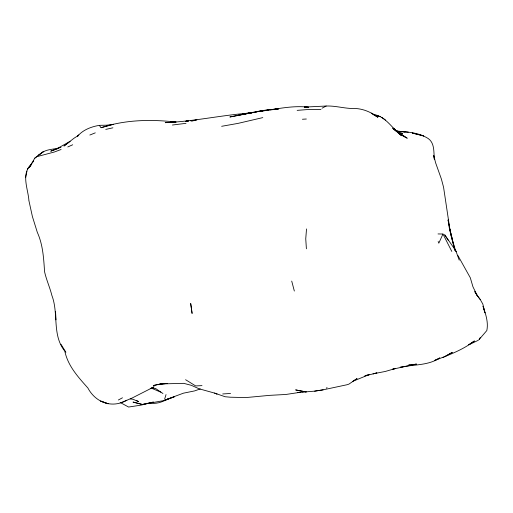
<?xml version="1.0" encoding="UTF-8"?>
<svg xmlns="http://www.w3.org/2000/svg" width="513" height="513" viewBox="0 0 513 513"><rect width="100%" height="100%" fill="white"/><g stroke="black" fill="none" stroke-linecap="round" stroke-linejoin="round"><path stroke-width="0.77" d="M306.517 228.939L305.748 238.801L306.396 248.805M28.901 200.557C28.17 189.162 20.975 174.157 30.87 165.006M25.65 177.427L26.933 171.201M164.66 399.005L166.039 394.574M438.025 233.934L442.963 234.024L438.814 243.188L438.16 241.476M78.771 134.861L77.399 136.484C82.67 129.93 91.199 126.724 99.291 125.358L101.074 127.711C125.185 119.676 150.809 119.24 175.812 122.043L173.522 122.171L175.812 122.043M39.001 154.997L34.781 158.171L29.312 167.469L31.575 164.32M480.226 337.612L479.007 339.651L486.831 330.539C488.549 322.145 485.644 314.123 483.086 306.261M27.394 169.014L33.743 160.986M40.2 154.086C45.74 148.565 54.122 149.822 60.983 147.334M34.781 158.171L43.817 151.367L38.417 155.054M468.76 344.704L474.41 340.946C462.694 350.013 448.529 355.169 434.825 360.363L439.788 357.914C428.701 365.436 414.664 364.499 401.961 366.891M78.47 135.4L74.039 138.215L63.958 146.032L70.14 141.312L56.905 148.751L50.723 151.188L58.726 148.276M169.2 398.255C163.128 401.756 156.292 404.52 149.2 402.929M446.079 355.887L452.325 352.367L443.033 357.58M118.343 400.005L122.479 397.787M322.055 108.185L326.185 106.031C334.79 105.678 343.21 108.172 351.764 108.499C361.261 107.967 370.392 111.565 377.837 117.278L371.624 113.123M326.255 388.097L327.102 387.681M72.699 144.775L67.78 146.962M468.811 344.8L478.379 340.241M28.985 200.981L32.402 216.55L37.321 232.363C42.97 244.804 43.676 258.36 44.573 271.743C46.382 279.848 49.883 287.421 51.884 295.475C58.841 313.61 51.832 335.027 64.805 351.136C67.896 365.91 78.13 377.061 87.864 387.969C95.617 402.609 111.911 408.649 126.826 400.262M121.523 402.487L131.867 398.152L154.105 386.84L150.213 388.578L155.381 388.36L162.942 393.529M89.852 135.034L95.277 132.848M61.092 149.495L54.282 152.028L37.827 156.407M162.114 383.41L158.504 384.699L163.089 383.519M200.243 388.937L194.53 390.925L183.481 393.163L163.089 400.717L142.338 404.462L133.13 402.102L142.338 404.462L153.464 402.07L140.979 405.142L128.59 407.04L120.132 402.449M101.074 127.711L113.649 124.293L106.582 125.204L99.926 125.313M365.288 375.567L369.103 374.644L352.835 381.281L357.067 378.613L348.846 384.154L346.82 384.782L323.139 389.835L314.629 391.15L297.726 392.528L300.002 392.169M262.784 117.618L237.974 123.396L221.642 126.301M364.692 375.952L376.888 372.932L373.034 373.83L385.314 371.457L395.311 368.526L392.58 369.225L416.466 364.05L408.855 365.269M105.761 129.404L112.892 127.808M253.493 112.341L229.875 116.977L262.399 110.795L260.989 111.052M163.115 383.416L153.297 385.532L160.229 384.077L167.283 383.48L160.229 384.077M245.798 113.726L262.015 110.59L278.7 108.711M237.795 115.265L253.621 112.328M408.322 132.162L399.223 131.405C408.419 131.988 418.018 132.822 426.213 137.362C435.069 141.626 433.536 151.386 434.383 159.472L433.786 156.023M300.849 392.214L285.94 394.465L269.684 395.35L245.907 397.575L230.241 397.203L225.136 396.741L214.517 393.073L199.05 388.783L191.311 385.321L183.757 383.346L162.025 383.91M302.343 391.951L303.85 391.688M253.73 112.321L242.373 113.918L248.882 113.341M255.173 112.071L256.628 111.815M258.077 111.565L259.533 111.308M254.98 112.084L256.474 111.828M257.962 111.571L262.425 110.802M263.785 110.577L271.249 109.423M172.419 125.018L185.995 123.338M314.629 391.15L323.139 389.835M408.79 365.282L412.978 364.647L411.439 364.814M267.446 110.237L257.706 111.59C274.622 109.686 291.487 105.107 308.627 107.223L304.318 107.095L326.185 106.031M188.136 121.113L186.565 121.324L187.822 121.164M190.394 120.805L195.972 120.061M195.754 120.087L196.915 119.939M400.23 367.103L403.385 366.699M270.325 109.929L276.404 109.231M408.361 365.141L409.9 364.974M251.774 112.918C222.764 114.835 194.312 121.466 165.257 122.665L175.876 122.023M185.456 121.344L187.7 121.151M185.655 121.337L188.002 121.132M191.907 120.792L193.472 120.658L191.234 120.824M278.7 108.833L274.91 109.16L278.694 108.91M191.317 120.844L193.472 120.658M297.162 110.366L306.716 109.628L320.958 109.487M186.014 121.215L188.252 121.049M222.713 393.958L230.555 393.477M302.426 119.247L306.344 119.016M201.987 385.629L195.658 385.923L185.597 379.716M175.876 121.947L170.553 122.094L175.196 122.056M405.046 132.059L395.953 130.828M130.238 398.896L133.233 399.326L138.529 401.717L136.663 400.403M401.192 133.29L402.609 133.502L395.594 130.392L398.947 132.431L394.465 129.488M372.727 114.367C385.661 115.739 392.067 128.66 401.557 135.727L392.952 128.173L396.767 131.379L393.439 128.718M373.611 114.816L375.067 115.226M374.766 115.47L376.914 116.227L374.054 114.739M215.556 393.465L217.031 394.022L214.517 393.073M151.367 388.123L160.8 392.182M397.312 131.841L407.11 138.164L397.312 131.841L404.5 136.926L392.952 128.173M395.401 130.289L396.568 131.116L392.926 128.218M381.634 117.31L385.487 120.074M393.503 128.667L396.767 131.386M480.296 299.605L477.25 295.565L480.296 299.605L482.836 304.1L484.932 312.898L483.073 306.344M456.455 251.691L444.624 234.723L448.49 240.623M474.884 291.698L477.346 295.668M60.97 344.281L65.895 352.251M474.852 291.73L477.199 295.552L472.935 286.754L470.306 277.77L457.891 255.506M451.799 251.428L442.963 234.024M456.044 251.364L459.231 260.162M455.775 251.37L451.331 236.493L448.061 219.878L449.433 228.702M453.793 246.394L454.909 250.229M454.345 248.17L454.973 250.382M291.717 281.092L294.34 291.044M453.569 245.624L449.6 229.465M452.133 238.391L449.83 229.394L454.095 246.727M454.287 247.484L454.877 249.754M433.735 155.388L435.614 162.82L441.372 178.986L443.565 187.226L449.997 230.1M55.545 311.596L55.994 319.849M174.266 396.805L165.058 400.217L174.266 396.805M306.152 391.958L295.757 389.931L306.152 391.958M420.551 135.086L412.215 133.027L423.719 135.958L420.551 135.086M380.159 116.656L377.215 115.861L380.159 116.656M108.063 403.744L100.728 401.076L108.063 403.744M192.08 313.353L190.708 303.581L192.08 313.353"/></g></svg>
